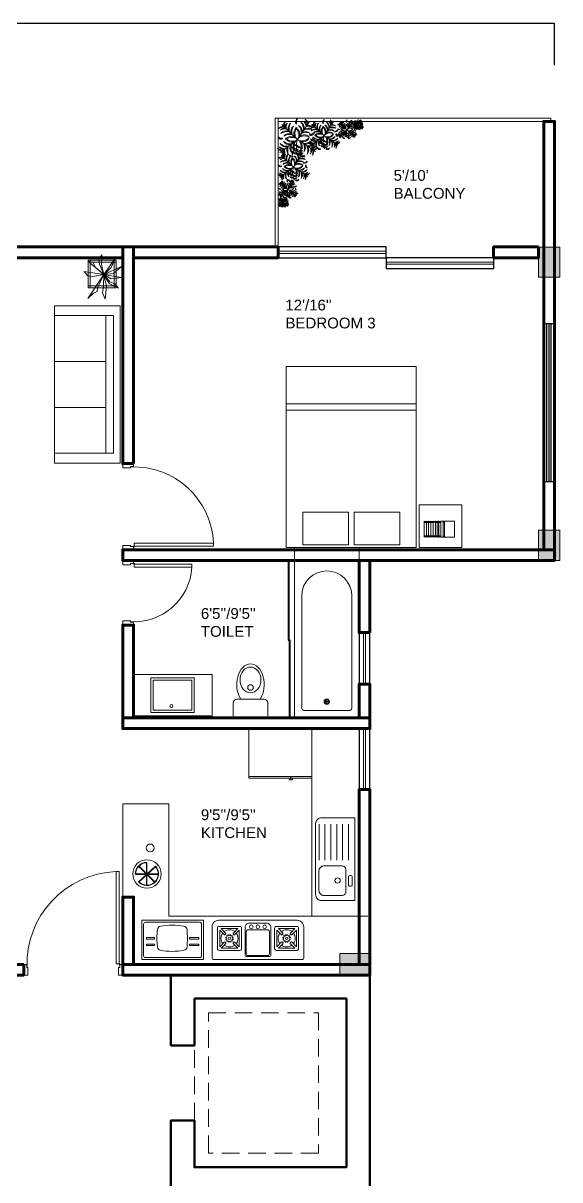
# Model space of a CAD drawing. Header units: feet. Extents: x -557 to 5700, y -423 to 603.
# Drawn here: x -208 to 42, y 53 to 590 of the extents above; entities that cross this region are included whole.
import ezdxf

# ---------------------------------------------------------------- set-up
doc = ezdxf.new("R2010")
doc.units = ezdxf.units.FT
doc.header["$LTSCALE"] = 30
doc.header["$MEASUREMENT"] = 0
doc.linetypes.add('HIDDEN', pattern=[0.375, 0.25, -0.125])
for name, color, linetype, lineweight in [('3 bed', 7, 'Continuous', 0), ('Door', 36, 'Continuous', 18), ('FINAL STRUCTURE', 250, 'Continuous', 0), ('fixture', 8, 'Continuous', 13), ('FTOB', 252, 'Continuous', 20), ('glass', 140, 'Continuous', 30), ('h', 250, 'HIDDEN', 5), ('ILLUSTR-TOILET FIXTURE', 171, 'Continuous', 0), ('NF_16.02.2022', 7, 'Continuous', 0), ('wall', 250, 'Continuous', 100), ('window', 250, 'Continuous', 0)]:
    doc.layers.add(name, color=color, linetype=linetype, lineweight=lineweight)
for name, color, linetype in [('FINAL SHEET', 7, 'Continuous'), ('FIX', 251, 'Continuous'), ('FUR', 251, 'Continuous'), ('ILLUSTR-FURNITURE', 34, 'Continuous')]:
    doc.layers.add(name, color=color, linetype=linetype)
doc.layers.add('FUANITURE_FUAD', color=7, linetype='Continuous', lineweight=15, true_color=0x1a1a1a)
doc.layers.add('typical floor tree', color=7, linetype='Continuous', lineweight=0, true_color=0x5da456)
doc.styles.get("Standard").update_dxf_attribs({"font": 'arial.ttf'})
doc.dimstyles.get("Standard").update_dxf_attribs({"dimtxt": 0.18, "dimasz": 0.18, "dimexe": 0.18, "dimexo": 0.0625, "dimgap": 0.09, "dimtad": 0, "dimtih": 1, "dimtoh": 1, "dimdec": 4, "dimzin": 0, "dimdsep": 46, "dimtxsty": 'Standard', "dimcen": 0.09, "dimadec": 0, "dimazin": 0, "dimtfac": 1, "dimtdec": 4, "dimtofl": 0, "dimtmove": 0, "dimatfit": 3, "dimfxl": 1, "dimtolj": 1, "dimtzin": 0, "dimarcsym": 0})

# ---------------------------------------------------------------- blocks, each defined once
blk = doc.blocks.new('*U60')
blk.add_lwpolyline([(12498666, -555594), (12499374, -555594), (12499374, -555719), (12498666, -555719)], close=True)
at = {"lineweight": 30}
blk.add_lwpolyline([(12498666, -555594), (12498666, -555719), (12499374, -555719), (12499374, -555594)], close=True, dxfattribs=at)
at = {"layer": 'window'}
blk.add_lwpolyline([(12498666, -555644), (12498666, -555669), (12499374, -555669), (12499374, -555644)], close=True, dxfattribs=at)
blk = doc.blocks.new('*U61')
blk.add_lwpolyline([(12498003, -555594), (12498603, -555594), (12498603, -555719), (12498003, -555719)], close=True)
at = {"lineweight": 30}
blk.add_lwpolyline([(12498003, -555594), (12498003, -555719), (12498603, -555719), (12498603, -555594)], close=True, dxfattribs=at)
at = {"layer": 'window'}
blk.add_lwpolyline([(12498003, -555644), (12498003, -555669), (12498603, -555669), (12498603, -555644)], close=True, dxfattribs=at)
blk = doc.blocks.new('SINK')
at = {"layer": 'FUANITURE_FUAD'}
for points in [[(-21.05, -17.01), (-21.05, 0.01), (21.05, -0.01), (21.05, -17.01, -0.414214), (18.05, -20.01), (-18.05, -20.01, -0.414214)], [(-11.51, -4.56), (-5.45, -4.56, -0.414214), (-3.45, -6.56), (-3.45, -15.83, -0.414214), (-5.95, -18.33), (-15.95, -18.33, -0.414214), (-18.45, -15.83), (-18.45, -6.56, -0.414214), (-16.45, -4.56)], [(-13.82, -2.54), (-13.82, -2.16, -0.414214), (-13.07, -1.41), (-9.03, -1.41, -0.414214), (-8.28, -2.16), (-8.28, -2.54, -0.414214), (-9.03, -3.29), (-13.07, -3.29, -0.414214)]]:
    blk.add_lwpolyline(points, format="xyb", close=True, dxfattribs=at)
for points in [[(-0.58, -3.29), (17.74, -3.29)], [(-0.58, -6.29), (17.74, -6.29)], [(-0.58, -9.29), (17.74, -9.29)], [(-0.58, -12.29), (17.74, -12.29)], [(-0.58, -15.29), (17.74, -15.29)], [(-0.58, -18.29), (17.74, -18.29)]]:
    blk.add_lwpolyline(points, dxfattribs=at)
blk.add_circle((-10.87, -8.85), 1.35, dxfattribs=at)
blk = doc.blocks.new('BURNER')
at = {"layer": 'FUANITURE_FUAD'}
for points in [[(-21, -15), (-21, -0.75, -0.414214), (-20.25, 0), (20.25, 0, -0.414214), (21, -0.75), (21, -15, -0.414214), (18, -18), (-18, -18, -0.414214)], [(-18.5, -14.47), (-18.5, -4.97, -0.414214), (-17.75, -4.22), (-8.25, -4.22, -0.414214), (-7.5, -4.97), (-7.5, -14.47, -0.414214), (-8.25, -15.22), (-17.75, -15.22, -0.414214)], [(-17.5, -5.93), (-17.5, -13.51), (-15.47, -11.48, -0.414214), (-14.91, -11.48), (-14.76, -11.62, -0.414214), (-14.76, -12.19), (-16.79, -14.22), (-9.21, -14.22), (-11.24, -12.19, -0.414214), (-11.24, -11.62), (-11.1, -11.48, -0.414214), (-10.53, -11.48), (-8.5, -13.51), (-8.5, -5.93), (-10.53, -7.96, -0.414214), (-11.1, -7.96), (-11.24, -7.81, -0.414214), (-11.24, -7.25), (-9.21, -5.22), (-16.79, -5.22), (-14.76, -7.25, -0.414214), (-14.76, -7.81), (-14.91, -7.96, -0.414214), (-15.47, -7.96)], [(-5.9, -2.13), (-5.9, -14.72, 0.414214), (-3.9, -16.72), (3.94, -16.72, 0.414214), (5.94, -14.72), (5.94, -2.13, 0.414214), (5.19, -1.38), (-5.15, -1.38, 0.414214)], [(-5.32, -2.63), (-5.32, -12.88, 0.414214), (-4.57, -13.63), (4.53, -13.63, 0.414214), (5.28, -12.88), (5.28, -2.63, 0.414214), (4.53, -1.88), (-4.57, -1.88, 0.414214)], [(7.67, -14.47), (7.67, -4.97, -0.414214), (8.42, -4.22), (17.92, -4.22, -0.414214), (18.67, -4.97), (18.67, -14.47, -0.414214), (17.92, -15.22), (8.42, -15.22, -0.414214)], [(8.67, -5.93), (8.67, -13.51), (10.7, -11.48, -0.414214), (11.26, -11.48), (11.4, -11.62, -0.414214), (11.4, -12.19), (9.37, -14.22), (16.96, -14.22), (14.93, -12.19, -0.414214), (14.93, -11.62), (15.07, -11.48, -0.414214), (15.64, -11.48), (17.67, -13.51), (17.67, -5.93), (15.64, -7.96, -0.414214), (15.07, -7.96), (14.93, -7.81, -0.414214), (14.93, -7.25), (16.96, -5.22), (9.37, -5.22), (11.4, -7.25, -0.414214), (11.4, -7.81), (11.26, -7.96, -0.414214), (10.7, -7.96)], [(-13.5, -8.05, -0.029973), (-13.29, -8, 0.921201), (-12.6, -8.03, -0.029973), (-12.4, -8.09, 0.921201), (-11.8, -8.46, -0.029973), (-11.66, -8.61, 0.921201), (-11.33, -9.22, -0.029973), (-11.29, -9.43, 0.921201), (-11.31, -10.12, -0.029973), (-11.37, -10.32, 0.921201), (-11.74, -10.91, -0.029973), (-11.89, -11.06, 0.921201), (-12.51, -11.39, -0.029973), (-12.71, -11.43, 0.921201), (-13.4, -11.41, -0.029973), (-13.6, -11.35, 0.921201), (-14.2, -10.98, -0.029973), (-14.34, -10.83, 0.921201), (-14.67, -10.21, -0.029973), (-14.71, -10.01, 0.921201), (-14.69, -9.31, -0.029973), (-14.63, -9.11, 0.921201), (-14.26, -8.52, -0.029973), (-14.11, -8.38, 0.921201)], [(12.67, -8.05, -0.029973), (12.87, -8, 0.921201), (13.57, -8.03, -0.029973), (13.77, -8.09, 0.921201), (14.36, -8.46, -0.029973), (14.51, -8.61, 0.921201), (14.83, -9.22, -0.029973), (14.88, -9.43, 0.921201), (14.86, -10.12, -0.029973), (14.8, -10.32, 0.921201), (14.43, -10.91, -0.029973), (14.28, -11.06, 0.921201), (13.66, -11.39, -0.029973), (13.46, -11.43, 0.921201), (12.76, -11.41, -0.029973), (12.56, -11.35, 0.921201), (11.97, -10.98, -0.029973), (11.83, -10.83, 0.921201), (11.5, -10.21, -0.029973), (11.45, -10.01, 0.921201), (11.48, -9.31, -0.029973), (11.54, -9.11, 0.921201), (11.91, -8.52, -0.029973), (12.06, -8.38, 0.921201)]]:
    blk.add_lwpolyline(points, format="xyb", close=True, dxfattribs=at)
for centre, radius in [((-13.01, -9.75), 0.597), ((13.19, -9.75), 0.597), ((-3.07, -15.05), 0.834), ((0.02, -15.05), 0.834), ((3.11, -15.05), 0.834)]:
    blk.add_circle(centre, radius, dxfattribs=at)
for centre, start, end in [((-13, -9.72), 142.3105, 217.6895), ((-13, -9.72), 52.3105, 127.6895), ((-13, -9.72), 322.3105, 37.6895), ((13.17, -9.72), 142.3105, 217.6895), ((13.17, -9.72), 52.3105, 127.6895), ((13.17, -9.72), 322.3105, 37.6895), ((-13, -9.72), 232.3105, 307.6895), ((13.17, -9.72), 232.3105, 307.6895)]:
    blk.add_arc(centre, 3.93, start, end, dxfattribs=at)
blk = doc.blocks.new('tr')
at = {"layer": 'FUANITURE_FUAD'}
for p, q in [((-243503.97, 8051.58), (-243503.97, 8079.89)), ((-243503.97, 8079.89), (-243485.97, 8079.89)), ((-243485.97, 8079.89), (-243485.97, 8051.58)), ((-243503.07, 8078.09), (-243503.07, 8053.38)), ((-243487.77, 8078.99), (-243502.17, 8078.99)), ((-243497.6, 8073.51), (-243497.6, 8077.72)), ((-243497.6, 8077.72), (-243496.88, 8077.72)), ((-243496.88, 8077.72), (-243496.88, 8073.51)), ((-243494.56, 8077.72), (-243493.84, 8077.72)), ((-243494.56, 8073.51), (-243494.56, 8077.72)), ((-243493.84, 8077.72), (-243493.84, 8073.51)), ((-243486.87, 8053.38), (-243486.87, 8078.09)), ((-243496.88, 8073.51), (-243497.6, 8073.51)), ((-243493.84, 8073.51), (-243494.56, 8073.51)), ((-243496.88, 8057.47), (-243497.6, 8057.47)), ((-243497.6, 8057.47), (-243497.6, 8053.75)), ((-243497.6, 8053.75), (-243496.88, 8053.75)), ((-243496.88, 8053.75), (-243496.88, 8057.47)), ((-243493.84, 8057.47), (-243494.56, 8057.47)), ((-243494.56, 8057.47), (-243494.56, 8053.75)), ((-243494.56, 8053.75), (-243493.84, 8053.75)), ((-243493.84, 8053.75), (-243493.84, 8057.47)), ((-243485.97, 8051.58), (-243503.97, 8051.58)), ((-243502.17, 8052.48), (-243487.77, 8052.48))]:
    blk.add_line(p, q, dxfattribs=at)
for centre, radius, start, end in [((-243502.17, 8078.09), 0.9, 90, 180), ((-243487.77, 8078.09), 0.9, 360, 90), ((-243472.75, 8065.54), 27.48, 168.7843, 191.2157), ((-243497.94, 8070.54), 1.8, 95.5271, 168.7843), ((-243494.2, 8031.89), 40.63, 84.4729, 95.5271), ((-243490.46, 8070.54), 1.8, 11.2157, 84.4729), ((-243515.65, 8065.54), 27.48, 348.7843, 11.2157), ((-243497.94, 8060.55), 1.8, 191.2157, 264.4729), ((-243494.2, 8099.19), 40.63, 264.4729, 275.5271), ((-243490.46, 8060.55), 1.8, 275.5271, 348.7843), ((-243502.17, 8053.38), 0.9, 180, 270), ((-243487.77, 8053.38), 0.9, 270, 360)]:
    blk.add_arc(centre, radius, start, end, dxfattribs=at)
blk = doc.blocks.new('Refrigerator-2 door - 36 in top')
for p, q in [((0, -26.999999), (36, -26.999999)), ((11, -27.999999), (11, -28.999999)), ((11, -28.999999), (13, -28.999999)), ((12, -26.999999), (12, -28.999999)), ((13, -28.999999), (13, -27.999999))]:
    blk.add_line(p, q)
blk.add_lwpolyline([(0, -27.999999), (0, 0), (36, 0), (36, -27.999999)], close=True)
blk = doc.blocks.new('T-FIX-010')
at = {"layer": 'FUANITURE_FUAD'}
for p, q in [((-12271.2, 14394.1), (-12176.4, 14394.1)), ((-12271.2, 14358.1), (-12271.2, 14394.1)), ((-12176.4, 14394.1), (-12176.4, 14358.1)), ((-12267.2, 14364.1), (-12267.2, 14388.1)), ((-12265.2, 14390.1), (-12203.44, 14390.1)), ((-12263.2, 14376.1), (-12261.2, 14376.1)), ((-12262.2, 14377.1), (-12262.2, 14375.1)), ((-12203.44, 14362.1), (-12265.2, 14362.1)), ((-12176.4, 14358.1), (-12271.2, 14358.1))]:
    blk.add_line(p, q, dxfattribs=at)
for radius in [1.5, 1]:
    blk.add_circle((-12262.2, 14376.1), radius, dxfattribs=at)
for centre, radius, start, end in [((-12265.45, 14388.35), 1.77, 81.8699, 188.1301), ((-12203.44, 14376.1), 14, 270, 90), ((-12265.45, 14363.85), 1.77, 171.8699, 278.1301)]:
    blk.add_arc(centre, radius, start, end, dxfattribs=at)
blk = doc.blocks.new('COMODE')
at = {"layer": 'FUANITURE_FUAD'}
for p, q in [((-9, 6.88), (-9, -6.88)), ((-1, 8.88), (-7, 8.88)), ((0, 7.88), (0, -7.88)), ((-1, -8.88), (-7, -8.88))]:
    blk.add_line(p, q, dxfattribs=at)
blk.add_circle((-14.99, 0), 1.41, dxfattribs=at)
for centre, radius, start, end in [((-7, 6.88), 2, 90, 180), ((-1, 7.88), 1, 0, 90), ((-7, -6.88), 2, 180, 270), ((-1, -7.88), 1, 270, 0)]:
    blk.add_arc(centre, radius, start, end, dxfattribs=at)
blk.add_ellipse((-16.47, 0), major_axis=(-10.53, 0), ratio=0.664933, start_param=3.923136, end_param=8.643235, dxfattribs=at)
blk.add_ellipse((-18.83, 0), major_axis=(-6.57, 0), ratio=0.809373, dxfattribs=at)
blk = doc.blocks.new('*U55')
for points in [[(-750, -56.5), (-744, -56.5), (-744, -62.5), (-715, -62.5), (-715, -27.5), (-700, -27.5), (-700, 62.5), (-744, 62.5), (-744, 56.5), (-750, 56.5), (-750, 62.5), (-750, -62.5)], [(0, -56.5), (-6, -56.5), (-6, -62.5), (-35, -62.5), (-35, -27.5), (-50, -27.5), (-50, 62.5), (-6, 62.5), (-6, 56.5), (0, 56.5), (0, 62.5), (0, -62.5)], [(-707.5, -740), (-707.5, -70), (-672.5, -70), (-672.5, -740)]]:
    blk.add_lwpolyline(points, close=True)
blk.add_lwpolyline([(-707.5, -70), (-712.5, -67.5), (-715, -62.5)])
blk.add_circle((-712.5, -67.5), 5)
blk.add_arc((-712.5, -67.5), 673.7, 273.40392, 3.40392)
blk = doc.blocks.new('*U53')
for points in [[(-1000, -56.5), (-994, -56.5), (-994, -62.5), (-965, -62.5), (-965, -27.5), (-950, -27.5), (-950, 62.5), (-994, 62.5), (-994, 56.5), (-1000, 56.5), (-1000, 62.5), (-1000, -62.5)], [(0, -56.5), (-6, -56.5), (-6, -62.5), (-35, -62.5), (-35, -27.5), (-50, -27.5), (-50, 62.5), (-6, 62.5), (-6, 56.5), (0, 56.5), (0, 62.5), (0, -62.5)], [(-42.5, -990), (-42.5, -70), (-77.5, -70), (-77.5, -990)]]:
    blk.add_lwpolyline(points, close=True)
blk.add_lwpolyline([(-42.5, -70), (-37.5, -67.5), (-35, -62.5)])
blk.add_circle((-37.5, -67.5), 5)
blk.add_arc((-37.5, -67.5), 923.4, 177.51719, 267.51719)
blk = doc.blocks.new('FURN_GEN_035')
at = {"layer": 'FUANITURE_FUAD'}
for p, q in [((-12972.6, 15074.03), (-12912.31, 15074.03)), ((-12972.6, 14990.19), (-12972.6, 15074.03)), ((-12912.31, 15074.03), (-12912.31, 14990.19)), ((-12891.1, 15074.02), (-12910.93, 15074.02)), ((-12910.93, 15074.02), (-12910.93, 15054.18)), ((-12891.1, 15054.18), (-12891.1, 15074.02)), ((-12964.86, 15072.84), (-12943.7, 15072.84)), ((-12964.86, 15057.71), (-12964.86, 15072.84)), ((-12943.7, 15072.84), (-12943.7, 15057.71)), ((-12941.09, 15072.84), (-12919.93, 15072.84)), ((-12941.09, 15057.71), (-12941.09, 15072.84)), ((-12919.93, 15072.84), (-12919.93, 15057.71)), ((-12908.63, 15069.05), (-12908.63, 15069.28)), ((-12908.63, 15069.05), (-12907.59, 15069.05)), ((-12908.63, 15062.05), (-12908.63, 15069.05)), ((-12908.63, 15068.95), (-12907.59, 15068.95)), ((-12908.63, 15068.86), (-12907.59, 15068.86)), ((-12908.63, 15068.77), (-12907.59, 15068.77)), ((-12908.63, 15068.69), (-12907.59, 15068.69)), ((-12908.63, 15068.64), (-12907.59, 15068.64)), ((-12907.59, 15069.05), (-12907.59, 15069.29)), ((-12907.59, 15069.05), (-12907.59, 15069.28)), ((-12907.59, 15069.05), (-12906.55, 15069.05)), ((-12907.59, 15062.05), (-12907.59, 15069.05)), ((-12907.59, 15069.05), (-12907.59, 15062.05)), ((-12907.59, 15068.95), (-12906.55, 15068.95)), ((-12907.59, 15068.86), (-12906.55, 15068.86)), ((-12907.59, 15068.77), (-12906.55, 15068.77)), ((-12907.59, 15068.69), (-12906.55, 15068.69)), ((-12907.59, 15068.64), (-12906.55, 15068.64)), ((-12906.55, 15069.05), (-12906.55, 15069.29)), ((-12906.55, 15069.05), (-12906.55, 15069.28)), ((-12906.55, 15069.05), (-12905.5, 15069.05)), ((-12906.55, 15062.05), (-12906.55, 15069.05)), ((-12906.55, 15069.05), (-12906.55, 15062.05)), ((-12906.55, 15068.95), (-12905.5, 15068.95)), ((-12906.55, 15068.86), (-12905.5, 15068.86)), ((-12906.55, 15068.77), (-12905.5, 15068.77)), ((-12906.55, 15068.69), (-12905.5, 15068.69)), ((-12906.55, 15068.64), (-12905.5, 15068.64)), ((-12905.5, 15069.05), (-12905.5, 15069.29)), ((-12905.5, 15069.04), (-12905.5, 15069.28)), ((-12905.5, 15069.05), (-12905.5, 15062.05)), ((-12905.5, 15069.04), (-12904.46, 15069.04)), ((-12905.5, 15062.04), (-12905.5, 15069.04)), ((-12905.5, 15068.94), (-12904.46, 15068.94)), ((-12905.5, 15068.85), (-12904.46, 15068.85)), ((-12905.5, 15068.76), (-12904.46, 15068.76)), ((-12905.5, 15068.68), (-12904.46, 15068.68)), ((-12905.5, 15068.63), (-12904.46, 15068.63)), ((-12904.46, 15069.04), (-12904.46, 15069.28)), ((-12904.46, 15069.03), (-12904.46, 15069.27)), ((-12904.46, 15069.04), (-12904.46, 15062.04)), ((-12904.46, 15069.03), (-12903.42, 15069.03)), ((-12904.46, 15062.03), (-12904.46, 15069.03)), ((-12904.46, 15068.94), (-12903.42, 15068.94)), ((-12904.46, 15068.84), (-12903.42, 15068.84)), ((-12904.46, 15068.75), (-12903.42, 15068.75)), ((-12904.46, 15068.67), (-12903.42, 15068.67)), ((-12904.46, 15068.62), (-12903.42, 15068.62)), ((-12903.42, 15069.03), (-12903.42, 15069.28)), ((-12903.42, 15069.03), (-12903.42, 15062.03)), ((-12903.27, 15069.05), (-12903.27, 15069.28)), ((-12903.27, 15069.05), (-12902.23, 15069.05)), ((-12903.27, 15062.05), (-12903.27, 15069.05)), ((-12903.27, 15068.95), (-12902.23, 15068.95)), ((-12903.27, 15068.86), (-12902.23, 15068.86)), ((-12903.27, 15068.77), (-12902.23, 15068.77)), ((-12903.27, 15068.69), (-12902.23, 15068.69)), ((-12903.27, 15068.64), (-12902.23, 15068.64)), ((-12902.23, 15069.05), (-12902.23, 15069.29)), ((-12901.9, 15069.28), (-12902.23, 15069.28)), ((-12902.23, 15069.05), (-12902.23, 15062.05)), ((-12901.9, 15069.05), (-12901.9, 15069.28)), ((-12901.9, 15069.05), (-12900.86, 15069.05)), ((-12901.9, 15062.05), (-12901.9, 15069.05)), ((-12901.9, 15068.95), (-12900.86, 15068.95)), ((-12901.9, 15068.86), (-12900.86, 15068.86)), ((-12901.9, 15068.77), (-12900.86, 15068.77)), ((-12901.9, 15068.69), (-12900.86, 15068.69)), ((-12901.9, 15068.64), (-12900.86, 15068.64)), ((-12900.86, 15069.29), (-12899.76, 15069.29)), ((-12900.86, 15069.05), (-12900.86, 15069.29)), ((-12900.86, 15069.05), (-12900.86, 15062.05)), ((-12899.76, 15061.8), (-12899.76, 15069.29)), ((-12899.76, 15069.05), (-12899.2, 15069.05)), ((-12899.76, 15068.95), (-12899.2, 15068.95)), ((-12899.76, 15068.86), (-12899.2, 15068.86)), ((-12899.76, 15068.77), (-12899.2, 15068.77)), ((-12899.76, 15068.69), (-12899.2, 15068.69)), ((-12899.76, 15068.64), (-12899.2, 15068.64)), ((-12899.2, 15069.29), (-12894.5, 15069.29)), ((-12899.2, 15069.05), (-12899.2, 15069.29)), ((-12899.2, 15069.05), (-12899.2, 15062.05)), ((-12894.5, 15069.29), (-12894.5, 15061.8)), ((-12908.63, 15062.37), (-12907.59, 15062.37)), ((-12908.63, 15062.28), (-12907.59, 15062.28)), ((-12907.59, 15062.37), (-12906.55, 15062.37)), ((-12907.59, 15062.28), (-12906.55, 15062.28)), ((-12906.55, 15062.37), (-12905.5, 15062.37)), ((-12906.55, 15062.28), (-12905.5, 15062.28)), ((-12905.5, 15062.36), (-12904.46, 15062.36)), ((-12905.5, 15062.27), (-12904.46, 15062.27)), ((-12904.46, 15062.35), (-12903.42, 15062.35)), ((-12904.46, 15062.27), (-12903.42, 15062.27)), ((-12903.27, 15062.37), (-12902.23, 15062.37)), ((-12903.27, 15062.28), (-12902.23, 15062.28)), ((-12901.9, 15062.37), (-12900.86, 15062.37)), ((-12901.9, 15062.28), (-12900.86, 15062.28)), ((-12899.76, 15062.37), (-12899.2, 15062.37)), ((-12899.76, 15062.28), (-12899.2, 15062.28)), ((-12943.7, 15057.71), (-12964.86, 15057.71)), ((-12919.93, 15057.71), (-12941.09, 15057.71)), ((-12908.63, 15062.2), (-12907.59, 15062.2)), ((-12908.63, 15062.13), (-12907.59, 15062.13)), ((-12908.63, 15062.05), (-12908.63, 15061.81)), ((-12907.59, 15062.05), (-12908.63, 15062.05)), ((-12907.59, 15062.2), (-12906.55, 15062.2)), ((-12907.59, 15062.13), (-12906.55, 15062.13)), ((-12906.55, 15062.05), (-12907.59, 15062.05)), ((-12907.59, 15062.05), (-12907.59, 15061.81)), ((-12907.59, 15062.05), (-12907.59, 15061.8)), ((-12906.55, 15062.2), (-12905.5, 15062.2)), ((-12906.55, 15062.13), (-12905.5, 15062.13)), ((-12905.5, 15062.05), (-12906.55, 15062.05)), ((-12906.55, 15062.05), (-12906.55, 15061.81)), ((-12906.55, 15062.05), (-12906.55, 15061.8)), ((-12905.5, 15062.19), (-12904.46, 15062.19)), ((-12905.5, 15062.12), (-12904.46, 15062.12)), ((-12905.5, 15062.05), (-12905.5, 15061.8)), ((-12904.46, 15062.04), (-12905.5, 15062.04)), ((-12905.5, 15062.04), (-12905.5, 15061.8)), ((-12904.46, 15062.19), (-12903.42, 15062.19)), ((-12904.46, 15062.11), (-12903.42, 15062.11)), ((-12904.46, 15062.04), (-12904.46, 15061.8)), ((-12903.42, 15062.03), (-12904.46, 15062.03)), ((-12904.46, 15062.03), (-12904.46, 15061.8)), ((-12903.42, 15062.03), (-12903.42, 15061.79)), ((-12903.27, 15062.2), (-12902.23, 15062.2)), ((-12903.27, 15062.13), (-12902.23, 15062.13)), ((-12902.23, 15062.05), (-12903.27, 15062.05)), ((-12903.27, 15062.05), (-12903.27, 15061.81)), ((-12902.23, 15062.05), (-12902.23, 15061.8)), ((-12901.9, 15061.81), (-12902.23, 15061.81)), ((-12901.9, 15062.2), (-12900.86, 15062.2)), ((-12901.9, 15062.13), (-12900.86, 15062.13)), ((-12900.86, 15062.05), (-12901.9, 15062.05)), ((-12901.9, 15062.05), (-12901.9, 15061.81)), ((-12900.86, 15062.05), (-12900.86, 15061.8)), ((-12899.76, 15061.8), (-12900.86, 15061.8)), ((-12899.76, 15062.2), (-12899.2, 15062.2)), ((-12899.76, 15062.13), (-12899.2, 15062.13)), ((-12899.2, 15062.05), (-12899.76, 15062.05)), ((-12899.2, 15062.05), (-12899.2, 15061.8)), ((-12899.2, 15061.8), (-12894.5, 15061.8)), ((-12910.93, 15054.18), (-12891.1, 15054.18)), ((-12972.6, 15010.37), (-12912.31, 15010.37)), ((-12912.31, 15010.37), (-12912.31, 14990.19)), ((-12972.6, 15007.43), (-12912.31, 15007.43)), ((-12912.31, 14990.19), (-12972.6, 14990.19)), ((-12912.31, 14990.19), (-12972.31, 14990.19))]:
    blk.add_line(p, q, dxfattribs=at)
for centre, radius, start, end in [((-12908.12, 15070.11), 0.974, 238.0516, 302.8415), ((-12907.08, 15070.11), 0.974, 238.0516, 302.8415), ((-12906.03, 15070.11), 0.974, 238.0516, 302.8415), ((-12904.99, 15070.1), 0.974, 238.0516, 302.8415), ((-12903.94, 15070.09), 0.974, 238.0516, 302.8415), ((-12902.76, 15070.11), 0.974, 238.0516, 302.8415), ((-12901.39, 15070.11), 0.974, 238.0516, 302.8415), ((-12899.48, 15070.27), 1.01, 254.0831, 285.9169), ((-12908.12, 15060.99), 0.974, 57.1585, 121.9484), ((-12907.08, 15060.99), 0.974, 57.1585, 121.9484), ((-12906.03, 15060.99), 0.974, 57.1585, 121.9484), ((-12904.99, 15060.98), 0.974, 57.1585, 121.9484), ((-12903.94, 15060.97), 0.974, 57.1585, 121.9484), ((-12902.76, 15060.99), 0.974, 57.1585, 121.9484), ((-12901.39, 15060.99), 0.974, 57.1585, 121.9484), ((-12899.47, 15060.61), 1.22, 77.4657, 103.6808)]:
    blk.add_arc(centre, radius, start, end, dxfattribs=at)
blk = doc.blocks.new('*U54')
for points in [[(-1107.5, 1140), (-1107.5, 70), (-1072.5, 70), (-1072.5, 1140)], [(-1150, 56.5), (-1144, 56.5), (-1144, 62.5), (-1115, 62.5), (-1115, 27.5), (-1100, 27.5), (-1100, -62.5), (-1144, -62.5), (-1144, -56.5), (-1150, -56.5), (-1150, -62.5), (-1150, 62.5)], [(0, 56.5), (-6, 56.5), (-6, 62.5), (-35, 62.5), (-35, 27.5), (-50, 27.5), (-50, -62.5), (-6, -62.5), (-6, -56.5), (0, -56.5), (0, -62.5), (0, 62.5)]]:
    blk.add_lwpolyline(points, close=True)
blk.add_lwpolyline([(-1107.5, 70), (-1112.5, 67.5), (-1115, 62.5)])
blk.add_circle((-1112.5, 67.5), 5)
blk.add_arc((-1112.5, 67.5), 1073.2, 357.86408, 87.86408)
blk = doc.blocks.new('FURN_GEN_048')
at = {"layer": 'FUANITURE_FUAD'}
for p, q in [((-12452.04, 15006.33), (-12380.04, 15006.33)), ((-12452.04, 14976.33), (-12452.04, 15006.33)), ((-12380.04, 15006.33), (-12380.04, 14976.33)), ((-12447.54, 15003.33), (-12384.54, 15003.33)), ((-12447.54, 14976.33), (-12447.54, 15003.33)), ((-12447.54, 14999.83), (-12384.54, 14999.83)), ((-12426.54, 14976.33), (-12426.54, 14999.83)), ((-12405.54, 14976.33), (-12405.54, 14999.83)), ((-12384.54, 15003.33), (-12384.54, 14976.33)), ((-12380.04, 14976.33), (-12452.04, 14976.33))]:
    blk.add_line(p, q, dxfattribs=at)
blk = doc.blocks.new('FTOB')
at = {"layer": 'FUANITURE_FUAD', "color": 72}
for p, q in [((1356.22, 2644.41), (1360.62, 2634.82)), ((1362.23, 2644.29), (1360.62, 2634.82)), ((1351.64, 2641.12), (1360.62, 2634.82)), ((1353.43, 2626.2), (1360.62, 2634.82)), ((1360.62, 2634.82), (1359.01, 2624.1)), ((1373.58, 2626.2), (1360.62, 2634.82))]:
    blk.add_line(p, q, dxfattribs=at)
at = {"layer": 'FUANITURE_FUAD'}
for p, q in [((1352.86, 2641.48), (1352.86, 2626.48)), ((1367.86, 2641.48), (1352.86, 2641.48)), ((1367.86, 2640.43), (1352.86, 2640.43)), ((1353.91, 2641.48), (1353.91, 2626.48)), ((1366.81, 2641.48), (1366.81, 2626.48)), ((1367.86, 2641.48), (1367.86, 2626.48)), ((1367.86, 2627.53), (1352.86, 2627.53)), ((1367.86, 2626.48), (1352.86, 2626.48))]:
    blk.add_line(p, q, dxfattribs=at)
at = {"layer": 'FUANITURE_FUAD', "color": 72, "flags": 128}
for points in [[(1360.68, 2635.07), (1359.98, 2640.05), (1356.22, 2644.41)], [(1360.62, 2634.82), (1362.86, 2638.86), (1362.23, 2644.29)], [(1360.53, 2635), (1356.89, 2638.84), (1351.64, 2641.12)], [(1349.94, 2633.78), (1352.1, 2632.11), (1355.1, 2632.46), (1360.62, 2634.82)], [(1360.62, 2634.82), (1367.84, 2631.39), (1369.86, 2631.28), (1370.64, 2629.34), (1373.58, 2626.2)]]:
    blk.add_lwpolyline(points, dxfattribs=at)
blk.add_lwpolyline([(1360.62, 2634.82), (1364.51, 2638.16), (1365.66, 2640.82), (1368.01, 2642.77), (1365.44, 2637.73)], close=True, dxfattribs=at)
at = {"layer": 'FUANITURE_FUAD', "color": 72, "extrusion": (0, 0, -1), "flags": 128}
for points in [[(-1360.62, 2634.82), (-1355.16, 2633.58), (-1349.94, 2633.78)], [(-1360.39, 2634.89), (-1356.77, 2630.41), (-1354.02, 2628.9), (-1353.43, 2626.2)], [(-1360.62, 2634.82), (-1361.76, 2629.13), (-1361.31, 2626.18), (-1359.11, 2624.5)], [(-1360.62, 2634.82), (-1366.83, 2636.26), (-1373.85, 2635.62)], [(-1373.85, 2635.62), (-1370.58, 2634.19), (-1366.99, 2634.63), (-1360.62, 2634.82)]]:
    blk.add_lwpolyline(points, dxfattribs=at)
blk = doc.blocks.new('*U58')
blk.add_lwpolyline([(12498290, -555594), (12499540, -555594), (12499540, -555719), (12498290, -555719)], close=True)
at = {"lineweight": 30}
blk.add_lwpolyline([(12498290, -555594), (12498290, -555719), (12499540, -555719), (12499540, -555594)], close=True, dxfattribs=at)
at = {"layer": 'window'}
blk.add_lwpolyline([(12498290, -555644), (12498290, -555669), (12499540, -555669), (12499540, -555644)], close=True, dxfattribs=at)
blk = doc.blocks.new('try')
at = {"layer": 'typical floor tree'}
for points in [[(425.7, -1129.42), (423.29, -1143.11)], [(425.7, -1156.8), (423.29, -1143.11)]]:
    blk.add_lwpolyline(points, dxfattribs=at)
at = {"layer": 'typical floor tree', "extrusion": (-0.173648, -0.984808, 0), "elevation": 1052.24}
blk.add_lwpolyline([(601.46, 0), (615.35, 0)], dxfattribs=at)
at = {"layer": 'typical floor tree', "extrusion": (-3.60919e-12, -1, 0), "elevation": 1143.11}
blk.add_lwpolyline([(437.19, 0), (423.29, 0)], dxfattribs=at)
at = {"layer": 'typical floor tree'}
for centre, radius, start, end in [((422.27, -1133.97), 3.21, 26.28997, 89.62433), ((419.06, -1137.22), 7.22, 34.07628, 63.37936), ((429.53, -1137.56), 7.22, 96.62064, 125.92372), ((427.62, -1133.41), 3.21, 70.37567, 133.71003), ((413.55, -1138.77), 3.21, 160.37567, 223.71003), ((417.7, -1136.86), 7.22, 186.62064, 215.92372), ((415.04, -1139.03), 3.21, 160.37567, 223.71003), ((419.2, -1137.12), 7.22, 186.62064, 215.92372), ((418.09, -1138.11), 4.44, 164.60629, 234.75109), ((421.23, -1136.29), 7.45, 184.96343, 228.62881), ((415.74, -1134.66), 1.6, 229.742, 348.74753), ((414.47, -1132.5), 3.48, 274.61802, 318.21064), ((420.58, -1138.55), 4.44, 164.60629, 234.75109), ((423.72, -1136.73), 7.45, 184.96343, 228.62881), ((421.54, -1132.95), 3.21, 160.37567, 223.71003), ((422.75, -1138.66), 4.33, 156.36542, 256.57406), ((425.69, -1131.04), 7.22, 186.62064, 215.92372), ((425.33, -1137.29), 6.55, 176.81221, 238.33354), ((419.29, -1141.09), 4.33, 353.42594, 93.63458), ((417.12, -1143.04), 6.55, 11.66646, 73.18779), ((417.14, -1141.33), 7.45, 21.37119, 65.03657), ((419.93, -1139.01), 4.44, 15.24891, 85.39371), ((420.37, -1136.52), 4.44, 15.24891, 85.39371), ((417.58, -1138.84), 7.45, 21.37119, 65.03657), ((427.74, -1142.58), 4.33, 66.36542, 166.57406), ((429.67, -1143.54), 7.45, 94.96343, 138.62881), ((427.84, -1140.4), 4.44, 74.60629, 144.75109), ((430.11, -1141.05), 7.45, 94.96343, 138.62881), ((428.28, -1137.91), 4.44, 74.60629, 144.75109), ((422.29, -1137.02), 6.55, 291.66646, 353.18779), ((424.59, -1138.82), 4.33, 273.42594, 13.63458), ((429.28, -1139.02), 7.22, 96.62064, 125.92372), ((427.37, -1134.87), 3.21, 70.37567, 133.71003), ((425.55, -1131.3), 7.22, 314.07628, 343.37936), ((429.3, -1133.9), 3.21, 306.28997, 9.62433), ((412.65, -1143.86), 3.21, 116.28997, 179.62433), ((415.9, -1147.08), 7.22, 124.07628, 153.37936), ((414.15, -1144.12), 3.21, 116.28997, 179.62433), ((417.39, -1147.34), 7.22, 124.07628, 153.37936), ((416.69, -1146.03), 4.44, 105.24891, 175.39371), ((419.02, -1148.82), 7.45, 111.37119, 155.03657), ((419.18, -1146.47), 4.44, 105.24891, 175.39371), ((421.51, -1149.26), 7.45, 111.37119, 155.03657), ((409.73, -1136.65), 15.02, 293.3415, 334.52279), ((421.26, -1147.11), 4.33, 83.42594, 183.63458), ((423.21, -1149.28), 6.55, 101.66646, 163.18779), ((422.6, -1134.28), 11.74, 241.86096, 264.59926), ((420.16, -1142.8), 3.6, 210.63277, 288.55233), ((417.12, -1143.19), 6.55, 286.81221, 348.33354), ((419.29, -1145.14), 4.33, 266.36542, 6.57406), ((429.11, -1145.15), 6.55, 86.81221, 148.33354), ((429.11, -1141.07), 6.55, 211.66646, 273.18779), ((427.74, -1143.65), 4.33, 193.42594, 293.63458), ((422.29, -1149.2), 6.55, 6.81221, 68.33354), ((424.59, -1147.4), 4.33, 346.36542, 86.57406), ((423.97, -1136.75), 7.45, 301.37119, 345.03657), ((423.97, -1149.47), 7.45, 14.96343, 58.62881), ((426.74, -1139.09), 4.44, 295.24891, 5.39371), ((426.74, -1147.13), 4.44, 354.60629, 64.75109), ((426.5, -1136.75), 7.45, 301.37119, 345.03657), ((426.5, -1149.47), 7.45, 14.96343, 58.62881), ((429.27, -1139.09), 4.44, 295.24891, 5.39371), ((429.27, -1147.13), 4.44, 354.60629, 64.75109), ((428.36, -1137.92), 7.22, 314.07628, 343.37936), ((428.36, -1148.3), 7.22, 16.62064, 45.92372), ((432.11, -1140.52), 3.21, 306.28997, 9.62433), ((432.11, -1145.7), 3.21, 350.37567, 53.71003), ((429.89, -1137.92), 7.22, 314.07628, 343.37936), ((429.89, -1148.3), 7.22, 16.62064, 45.92372), ((433.64, -1140.52), 3.21, 306.28997, 9.62433), ((433.64, -1145.7), 3.21, 350.37567, 53.71003), ((414.54, -1148.12), 1.58, 147.14675, 282.94225), ((415.43, -1147.2), 2.23, 181.34604, 264.81551), ((416.8, -1148.12), 1.58, 147.14675, 282.94225), ((417.7, -1147.2), 2.23, 181.34604, 264.81551), ((418.3, -1146.28), 2.13, 171.02374, 311.12558), ((419.32, -1144.43), 3.47, 205.90295, 276.24636), ((418.82, -1149.3), 1.6, 191.25247, 310.258), ((420.09, -1147.13), 3.48, 221.78936, 265.38198), ((419.35, -1152.61), 1.6, 191.25247, 310.258), ((420.61, -1150.44), 3.48, 221.78936, 265.38198), ((421.46, -1147.17), 2.42, 205.59661, 305.01346), ((423.76, -1142.26), 6.95, 234.10583, 262.42413), ((417.14, -1144.89), 7.45, 294.96343, 338.62881), ((419.93, -1147.21), 4.44, 274.60629, 344.75109), ((417.58, -1147.38), 7.45, 294.96343, 338.62881), ((420.37, -1149.7), 4.44, 274.60629, 344.75109), ((422.77, -1145.79), 1.56, 194.87212, 335.77425), ((423.12, -1144.54), 2.17, 221.33057, 299.56023), ((419.06, -1149), 7.22, 296.62064, 325.92372), ((429.67, -1142.68), 7.45, 221.37119, 265.03657), ((427.84, -1145.82), 4.44, 215.24891, 285.39371), ((430.11, -1145.17), 7.45, 221.37119, 265.03657), ((428.28, -1148.31), 4.44, 215.24891, 285.39371), ((429.28, -1147.2), 7.22, 234.07628, 263.37936), ((432.06, -1148.95), 1.6, 191.25247, 310.258), ((433.33, -1146.78), 3.48, 221.78936, 265.38198), ((422.27, -1152.25), 3.21, 270.37567, 333.71003), ((419.32, -1150.49), 7.22, 296.62064, 325.92372), ((422.53, -1153.73), 3.21, 270.37567, 333.71003), ((427.37, -1151.35), 3.21, 226.28997, 289.62433), ((429.54, -1148.68), 7.22, 234.07628, 263.37936), ((427.63, -1152.83), 3.21, 226.28997, 289.62433)]:
    blk.add_arc(centre, radius, start, end, dxfattribs=at)
blk = doc.blocks.new('A$C6f6bd648')
at = {"layer": 'typical floor tree', "lineweight": 5, "xscale": 4.719044053954994, "yscale": 4.719044053954994, "zscale": 4.719044053954994, "rotation": 223.5776807208741}
blk.add_blockref('try', (5172, -2514), dxfattribs=at)
blk = doc.blocks.new('3 bed final')
at = {"layer": 'fixture'}
for points in [[(15686111, 1444337), (15686111, 1444337), (15683799, 1444337), (15684449, 1444337), (15684451, 1442736)], [(15686611, 1443036), (15686111, 1443036), (15686111, 1444337)], [(15686645, 1444116), (15686645, 1443036), (15686611, 1443036)]]:
    blk.add_lwpolyline(points, dxfattribs=at)
blk.add_circle((15686079, 1441899, 64), 17.5, dxfattribs=at)
at = {"layer": 'FUANITURE_FUAD'}
for p, q in [((15686498, 1443853), (15686229, 1443853)), ((15686459, 1443943), (15686262, 1443760)), ((15686462, 1443939), (15686265, 1443756)), ((15686268, 1443943), (15686459, 1443753)), ((15686272, 1443947), (15686463, 1443756)), ((15686364, 1443713), (15686364, 1443983)), ((15686369, 1443713), (15686369, 1443983)), ((15686498, 1443848), (15686229, 1443848))]:
    blk.add_line(p, q, dxfattribs=at)
blk.add_lwpolyline([(15686520, 1442035), (15686520, 1441535), (15685605, 1441535), (15685605, 1442035)], dxfattribs=at)
at = {"layer": 'FUANITURE_FUAD', "ltscale": 15, "elevation": 64}
blk.add_lwpolyline([(15686517, 1442027), (15685617, 1442027), (15685617, 1442014), (15686517, 1442014)], close=True, dxfattribs=at)
at = {"layer": 'FUANITURE_FUAD', "elevation": 64}
for points in [[(15686317, 1441973), (15686317, 1441573), (15685817, 1441573), (15685817, 1441973)], [(15686292, 1441948), (15686292, 1441598), (15685842, 1441598), (15685842, 1441948)]]:
    blk.add_lwpolyline(points, close=True, dxfattribs=at)
at = {"layer": 'FUANITURE_FUAD'}
for centre, radius in [((15686364, 1443848), 165), ((15686326, 1443546), 45.7)]:
    blk.add_circle(centre, radius, dxfattribs=at)
for radius, start, end in [(135, 42.8789, 222.8789), (130, 42.8789, 222.8789), (135, 270, 0), (130, 270, 0)]:
    blk.add_arc((15686364, 1443848), radius, start, end, dxfattribs=at)
at = {"layer": 'glass', "ltscale": 15}
for points in [[(15684713, 1441135), (15684713, 1442035), (15684701, 1442035), (15684701, 1441135)], [(15684726, 1440210), (15684726, 1441135), (15684713, 1441135), (15684713, 1440210)]]:
    blk.add_lwpolyline(points, close=True, dxfattribs=at)
at = {"layer": 'wall'}
for points in [[(15683776, 1444897), (15683776, 1445022), (15686645, 1445022), (15686645, 1444897)], [(15687795, 1444897), (15687795, 1445022), (15691195, 1445022), (15691195, 1444897)], [(15683776, 1444897), (15683901, 1444897), (15683901, 1442868), (15683776, 1442868)], [(15686520, 1444897), (15686645, 1444897), (15686645, 1444116), (15686520, 1444116)], [(15683776, 1442035), (15683776, 1442160), (15686645, 1442160), (15686645, 1442035)], [(15683776, 1442035), (15683901, 1442035), (15683901, 1441647), (15683776, 1441647)], [(15686520, 1442035), (15686645, 1442035), (15686645, 1440960), (15686520, 1440960)], [(15683776, 1441047), (15683901, 1441047), (15683901, 1440210), (15683776, 1440210)], [(15681632, 1440085), (15681632, 1440210), (15686645, 1440210), (15686645, 1440085)], [(15681632, 1440085), (15681757, 1440085), (15681757, 1435116), (15681632, 1435116)], [(15686520, 1439085), (15686645, 1439085), (15686645, 1436572), (15686520, 1436572)], [(15681820, 1436572), (15681820, 1436697), (15682339, 1436697), (15682339, 1436572)], [(15684839, 1436572), (15684839, 1436697), (15686520, 1436697), (15686520, 1436572)], [(15688379, 1436572), (15688379, 1436697), (15686645, 1436697), (15686645, 1436572)]]:
    blk.add_lwpolyline(points, close=True, dxfattribs=at)
at = {"layer": 'window'}
for points in [[(15684876, 1435078), (15684839, 1435078), (15684839, 1436572), (15684876, 1436572)], [(15684839, 1435116), (15684839, 1435078), (15681676, 1435078), (15681676, 1435116)]]:
    blk.add_lwpolyline(points, close=True, dxfattribs=at)
at = {"color": 1, "xscale": -25.35278301872351, "yscale": 25.35278301872351, "zscale": 25.35278301872317, "rotation": 90}
blk.add_blockref('tr', (15890555, -4728662), dxfattribs=at)
at = {"rotation": 270}
for name, p in [('*U60', (16239494, 13941534)), ('*U61', (16239494, 13939650))]:
    blk.add_blockref(name, p, dxfattribs=at)
at = {"xscale": -1}
blk.add_blockref('A$C6f6bd648', (15683917, 1435140), dxfattribs=at)
at = {"layer": 'Door'}
for name, p, xscale, rotation in [('*U54', (15687795, 1444960), -1, 180), ('*U55', (15686582, 1440960), -1.000000000000002, 270), ('*U53', (15686582, 1440085), -1.000000000000002, 270)]:
    blk.add_blockref(name, p, dxfattribs=dict(at, xscale=xscale, rotation=rotation))
at = {"layer": 'FIX', "xscale": -25.35278301872314, "yscale": 25.35278301872314, "zscale": 25.35278301872314}
blk.add_blockref('BURNER', (15685076, 1444842), dxfattribs=at)
at = {"layer": 'FIX', "xscale": -22.81750471685103, "yscale": 22.81750471685103, "zscale": 22.81750471685086, "rotation": 90}
blk.add_blockref('SINK', (15683949, 1443676), dxfattribs=at)
at = {"layer": 'FTOB', "xscale": 21.47794129302556, "yscale": 21.47794129302556, "zscale": 21.47794129302556, "rotation": 90}
blk.add_blockref('FTOB', (15743456, 1407669), dxfattribs=at)
at = {"layer": 'FUANITURE_FUAD', "xscale": -20.28222641497851, "yscale": 20.28222641497851, "zscale": 20.28222641497851, "rotation": 180}
blk.add_blockref('Refrigerator-2 door - 36 in top', (15684451, 1442168), dxfattribs=at)
at = {"layer": 'FUR', "xscale": -22.81750471685091, "yscale": 22.81750471685091, "zscale": 22.81750471685087, "rotation": 270}
blk.add_blockref('COMODE', (15685162, 1442026), dxfattribs=at)
at = {"layer": 'ILLUSTR-FURNITURE', "xscale": -25.04963851598998, "yscale": 25.04963851598998, "zscale": 25.04963851598998}
blk.add_blockref('FURN_GEN_035', (15359789, 1062461), dxfattribs=at)
at = {"layer": 'ILLUSTR-FURNITURE', "xscale": -25.35278301872331, "yscale": 25.35278301872331, "zscale": 25.35278301872319, "rotation": 90}
blk.add_blockref('FURN_GEN_048', (16067129, 1123387), dxfattribs=at)
at = {"layer": 'ILLUSTR-TOILET FIXTURE', "xscale": -20.83333333333029, "yscale": 20.83333333333029, "zscale": 20.83333333333013, "rotation": 90}
blk.add_blockref('T-FIX-010', (15983778, 1186385), dxfattribs=at)
at = {"layer": 'NF_16.02.2022'}
for p in [(3184048, 1992416), (3185298, 1992291)]:
    blk.add_blockref('*U58', p, dxfattribs=at)
at = {"layer": 'typical floor tree', "lineweight": 5, "rotation": 136.4223192791259}
for p, xscale, yscale, zscale in [((15675136, 1431207), -8.762044062270022, 8.762044062270022, 8.762044062270022), ((15679612, 1433525), -4.719044053954994, 4.719044053954994, 4.719044053954994), ((15669093, 1428017), -14.22328025165026, 14.22328025165025, 14.22328025165025), ((15664743, 1425589), -18.1551760493235, 18.1551760493235, 18.1551760493235), ((15668738, 1427654), -14.22328025165026, 14.22328025165025, 14.22328025165025), ((15674450, 1430516), -8.762044062270022, 8.762044062270022, 8.762044062270022)]:
    blk.add_blockref('try', p, dxfattribs=dict(at, xscale=xscale, yscale=yscale, zscale=zscale))
blk = doc.blocks.new('FINAL STRUCTURE')
at = {"layer": 'FINAL STRUCTURE'}
blk.add_hatch(color=256, dxfattribs=at).paths.add_polyline_path([(16171863, 1282315), (16171863, 1281965), (16172113, 1281965), (16172113, 1282315)])
blk.add_lwpolyline([(16171863, 1282315), (16171863, 1281965), (16172113, 1281965), (16172113, 1282315)], close=True, dxfattribs=at)
blk = doc.blocks.new('lift-8p')
at = {"layer": 'h'}
blk.add_line((75, 16), (75, -16), dxfattribs=at)
blk.add_lwpolyline([(69, 30), (69, -30), (22, -30), (22, 30)], close=True, dxfattribs=at)
at = {"layer": 'wall', "lineweight": 50}
blk.add_lwpolyline([(75, -36), (10, -36), (10, 36), (75, 36), (75, 16), (85, 16), (85, 46), (0, 46), (0, -46), (85, -46), (85, -16), (75, -16)], close=True, dxfattribs=at)
blk = doc.blocks.new('erff')
at = {"layer": 'wall', "xscale": 25.35278301872314, "yscale": 25.35278301872314, "zscale": 25.35278301872314, "rotation": 90}
blk.add_blockref('lift-8p', (15643917, 1480724), dxfattribs=at)
blk = doc.blocks.new('*D64')
at = {"color": 0, "lineweight": -2, "transparency": 16777216}
for p, q in [((-524.96, 570.16), (-524.96, 589.66)), ((-524.78, 589.48), (-243.56, 589.48)), ((38.86, 589.48), (-242.36, 589.48)), ((39.04, 570.16), (39.04, 589.66))]:
    blk.add_line(p, q, dxfattribs=at)
at = {"color": 0, "transparency": 16777216}
for points in [[(-524.78, 589.51), (-524.78, 589.45), (-524.96, 589.48)], [(38.86, 589.51), (38.86, 589.45), (39.04, 589.48)]]:
    blk.add_solid(points, dxfattribs=at)
at = {"layer": 'Defpoints', "color": 0, "transparency": 16777216}
for p in [(39.04, 589.48), (-524.96, 570.1, -64.14), (39.04, 570.1, -64.14)]:
    blk.add_point(p, dxfattribs=at)
at = {"color": 0, "transparency": 16777216, "insert": (-242.96, 589.48), "char_height": 0.18, "attachment_point": 5}
blk.add_mtext('\\A1;564.0000', dxfattribs=at)

msp = doc.modelspace()

# ---------------------------------------------------------------- linework, layer by layer
at = {"layer": 'FINAL SHEET'}
for p, q in [((34.03842, 450.28037, -64.13599), (39.03842, 450.28037, -64.13599)), ((35.53842, 376.94037, -64.13599), (35.53842, 450.28037, -64.13599)), ((36.53842, 376.94037, -64.13599), (36.53842, 450.28037, -64.13599)), ((37.53842, 376.94037, -64.13599), (37.53842, 450.28037, -64.13599)), ((34.03842, 376.94037, -64.13599), (39.03842, 376.94037, -64.13599)), ((-46.68926, 147.76538, -64.13599), (-46.68926, 42.76538, -64.13599))]:
    msp.add_line(p, q, dxfattribs=at)

# ---------------------------------------------------------------- block references
at = {"layer": '3 bed', "color": 6, "xscale": 0.04, "yscale": 0.04, "zscale": 0.04, "rotation": 180}
msp.add_blockref('3 bed final', (627304.33842, 57948.66538, -64.13599), dxfattribs=at)
at = {"layer": '3 bed', "color": 116, "true_color": 0x136734, "xscale": 0.04287326250996088, "yscale": 0.04287326250996088, "zscale": 0.04287326250996088, "rotation": 90}
msp.add_blockref('erff', (63436.77676, -670608.00462, -64.13599), dxfattribs=at)
at = {"layer": 'NF_16.02.2022', "xscale": 0.04, "yscale": 0.04, "zscale": 0.04}
for p in [(-646842.98338, -50806.85025, -64.13599), (-646842.98338, -50938.35025, -64.13599)]:
    msp.add_blockref('FINAL STRUCTURE', p, dxfattribs=at)
at = {"layer": 'NF_16.02.2022', "xscale": 0.04, "yscale": 0.04, "zscale": 0.04, "rotation": 270}
msp.add_blockref('FINAL STRUCTURE', (-51339.30489, 647032.28718, -64.13599), dxfattribs=at)

# ---------------------------------------------------------------- texts
at = {"char_height": 5, "attachment_point": 1}
for s, insert in [("5'/10'\\PBALCONY", (-35.67178, 521.49814)), ("12'/16''\\PBEDROOM 3", (-85.93717, 461.30485)), ("6'5''/9'5''\\PTOILET", (-125.17942, 318.15009)), ("9'5''/9'5''\\PKITCHEN", (-125.17942, 224.74112))]:
    msp.add_mtext_dynamic_manual_height_columns(s, width=903.9961474, gutter_width=25, heights=[0], dxfattribs=dict(at, insert=insert))

# ---------------------------------------------------------------- dimensions: what is measured, and where the dimension line sits
dim = msp.add_linear_dim(base=(39.03842, 589.48182), p1=(-524.96158, 570.10199, -64.13599), p2=(39.03842, 570.10199, -64.13599), dimstyle='Standard')
dim.commit()
dim.dimension.update_dxf_attribs({"geometry": '*D64', "text_midpoint": (-242.96158, 589.48182)})

doc.saveas('drawing.dxf')
